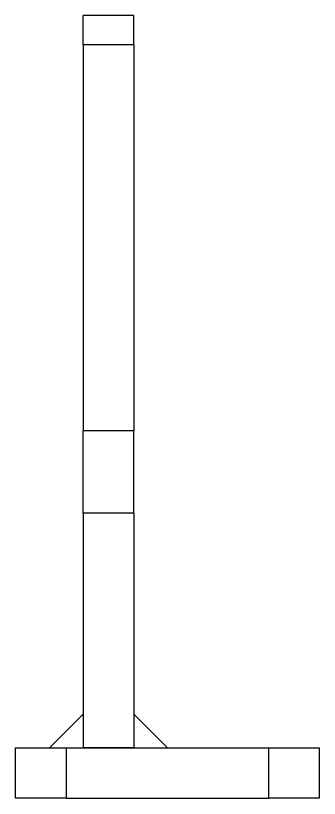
# Model space of a CAD drawing. Header units: millimetres. Extents: x 108 to 1601, y 220 to 1108.
# Drawn here: x 1186.3 to 1276.3, y 527.2 to 759.3 of the extents above; entities that cross this region are included whole.
import ezdxf

# ---------------------------------------------------------------- set-up
doc = ezdxf.new("R2010")
doc.units = ezdxf.units.MM
doc.layers.add('geometry', color=8, linetype='Continuous')

msp = doc.modelspace()

# ---------------------------------------------------------------- linework, layer by layer
at = {"layer": 'geometry', "linetype": 'Continuous'}
for points in [[(1221.28, 759.28), (1206.28, 759.28)], [(1206.28, 750.66), (1206.28, 759.28)], [(1221.28, 750.66), (1221.28, 759.28)], [(1221.28, 750.66), (1206.28, 750.66)], [(1206.28, 750.66), (1206.28, 636.21)], [(1221.28, 750.66), (1221.28, 636.21)], [(1221.28, 636.21), (1206.28, 636.21)], [(1206.28, 611.83), (1206.28, 636.21)], [(1221.28, 611.83), (1221.28, 636.21)], [(1221.28, 611.83), (1206.28, 611.83)], [(1206.28, 611.83), (1206.28, 542.24)], [(1221.28, 611.83), (1221.28, 542.24)], [(1206.28, 552.24), (1196.28, 542.24)], [(1231.28, 542.24), (1221.28, 552.24)], [(1186.28, 527.24), (1186.28, 542.24)], [(1186.28, 542.24), (1201.28, 542.24)], [(1201.28, 542.24), (1201.28, 527.24)], [(1201.28, 542.24), (1261.28, 542.24)], [(1221.28, 542.24), (1206.28, 542.24)], [(1261.28, 527.24), (1261.28, 542.24)], [(1261.28, 542.24), (1276.28, 542.24)], [(1276.28, 542.24), (1276.28, 527.24)], [(1201.28, 527.24), (1186.28, 527.24)], [(1201.28, 527.24), (1261.28, 527.24)], [(1276.28, 527.24), (1261.28, 527.24)]]:
    msp.add_lwpolyline(points, dxfattribs=at)

doc.saveas('drawing.dxf')
